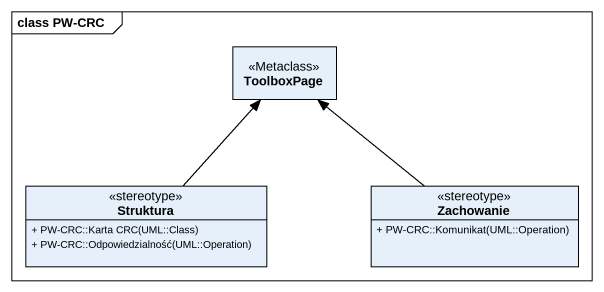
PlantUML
@startuml
mainframe class PW-CRC
hide circle
hide empty members
skinparam classAttributeIconSize 0
class ToolboxPage <<Metaclass>>
class Struktura <<stereotype>> {
  {field} + PW-CRC::Karta CRC(UML::Class)
  {field} + PW-CRC::Odpowiedzialność(UML::Operation)
}
class Zachowanie <<stereotype>> {
  {field} + PW-CRC::Komunikat(UML::Operation)
}
Struktura -up-> ToolboxPage
Zachowanie -up-> ToolboxPage
@enduml
